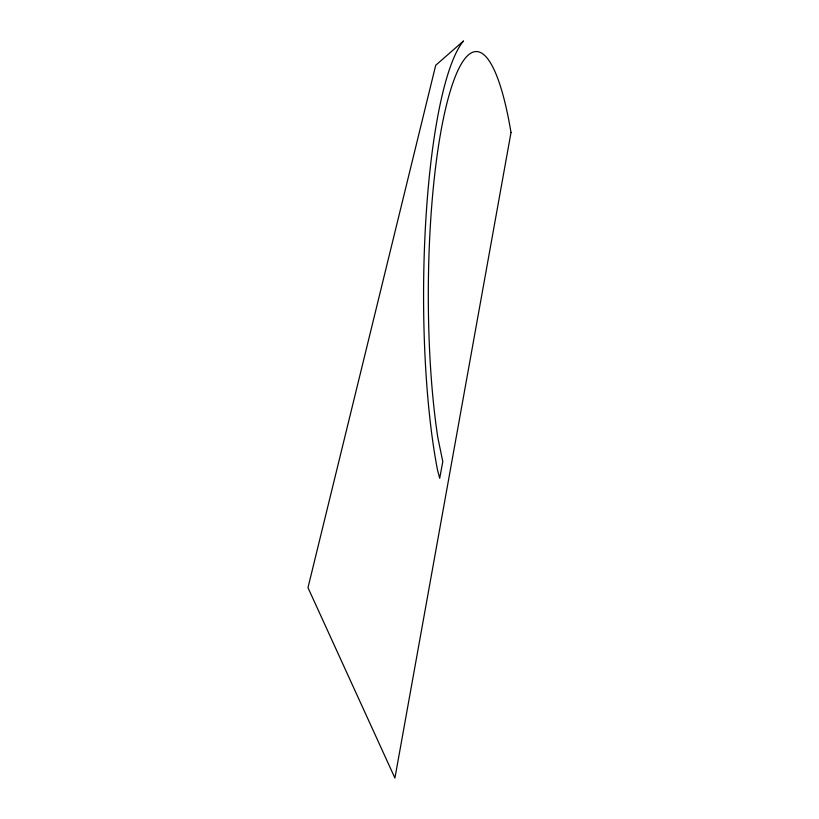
<?xml version="1.0" encoding="UTF-8"?>
<svg xmlns="http://www.w3.org/2000/svg" width="819" height="819" viewBox="0 0 819 819"><rect width="100%" height="100%" fill="white"/><g stroke="black" fill="none" stroke-linecap="round" stroke-linejoin="round"><path stroke-width="1.23" d="M511.015 132.483L394.922 778.05L307.985 587.673L435.708 65.285L463.513 40.95A255.016 50.276 -89.7 0 0 425.849 219.615A255.016 50.276 -89.7 0 0 437.387 469.4L439.701 478.276L442.792 461.599L437.796 437.438A237.52 46.734 -89.7 0 1 445.997 106.982A237.52 46.734 -89.7 0 1 511.015 132.483"/></g></svg>
